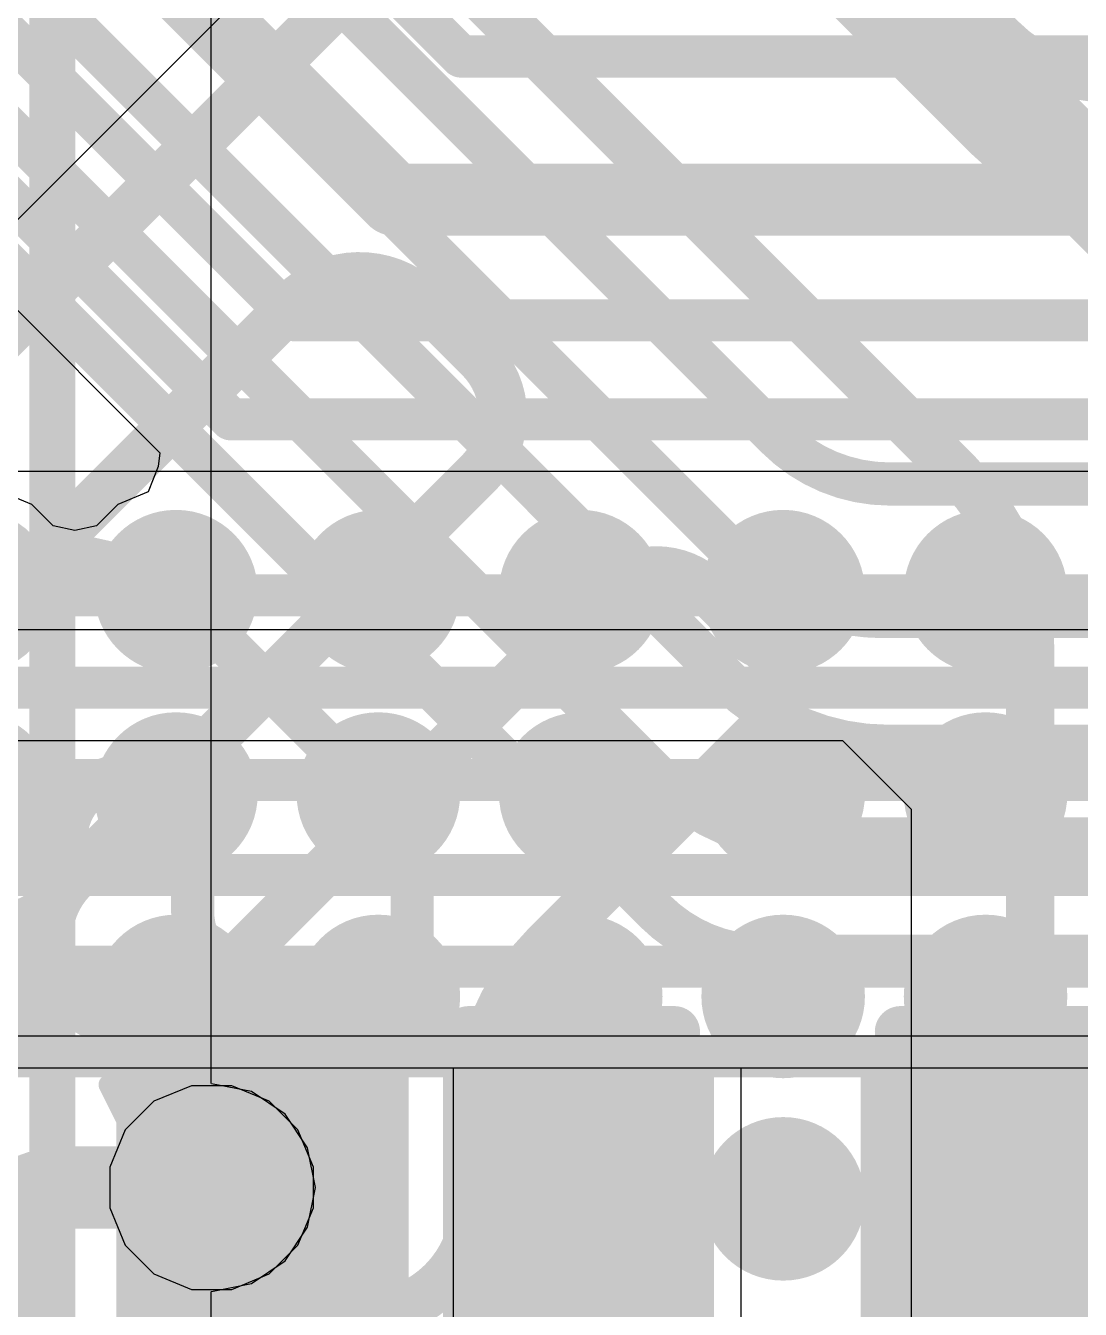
# Model space of a CAD drawing. Header units: inches. Extents: x -6 to 283, y -12 to 154.
# Drawn here: x 57.398 to 60.003, y -2.967 to 0.204 of the extents above; entities that cross this region are included whole.
import ezdxf

# ---------------------------------------------------------------- set-up
doc = ezdxf.new("R2010")
doc.units = ezdxf.units.IN
for name, color, linetype in [('Bottom Layer', 5, 'Continuous'), ('Bottom Paste', 16, 'Continuous'), ('Bottom Solder', 6, 'Continuous'), ('Drill Drawing', 1, 'Continuous'), ('GND-1', 16, 'Continuous'), ('GND-2', 90, 'Continuous'), ('GND-3', 216, 'Continuous'), ('GND-4', 54, 'Continuous'), ('PWR-1', 156, 'Continuous'), ('PWR-2', 130, 'Continuous'), ('Signal L1', 76, 'Continuous'), ('Signal L2', 6, 'Continuous'), ('Top Layer', 1, 'Continuous'), ('Top Overlay', 2, 'Continuous'), ('Top Paste', 8, 'Continuous'), ('Top Solder', 216, 'Continuous'), ('Via Holes', 16, 'Continuous')]:
    doc.layers.add(name, color=color, linetype=linetype)

# ---------------------------------------------------------------- blocks, each defined once
blk = doc.blocks.new('FBGA_153_11_5_13__B_56')
at = {"layer": 'Bottom Layer'}
h = blk.add_hatch(color=5, dxfattribs=at)
edge = h.paths.add_edge_path()
edge.add_arc((0.75000104, 3.25000112), 0.127, 0, 360)
h = blk.add_hatch(color=5, dxfattribs=at)
edge = h.paths.add_edge_path()
edge.add_arc((1.25000004, 3.25000112), 0.127, 0, 360)
h = blk.add_hatch(color=5, dxfattribs=at)
edge = h.paths.add_edge_path()
edge.add_arc((1.74999904, 3.25000112), 0.127, 0, 360)
h = blk.add_hatch(color=5, dxfattribs=at)
edge = h.paths.add_edge_path()
edge.add_arc((2.25000058, 3.25000112), 0.127, 0, 360)
h = blk.add_hatch(color=5, dxfattribs=at)
edge = h.paths.add_edge_path()
edge.add_arc((2.74999958, 3.25000112), 0.127, 0, 360)
h = blk.add_hatch(color=5, dxfattribs=at)
edge = h.paths.add_edge_path()
edge.add_arc((0.75000104, 2.74999958), 0.127, 0, 360)
h = blk.add_hatch(color=5, dxfattribs=at)
edge = h.paths.add_edge_path()
edge.add_arc((1.25000004, 2.74999958), 0.127, 0, 360)
h = blk.add_hatch(color=5, dxfattribs=at)
edge = h.paths.add_edge_path()
edge.add_arc((1.74999904, 2.74999958), 0.127, 0, 360)
h = blk.add_hatch(color=5, dxfattribs=at)
edge = h.paths.add_edge_path()
edge.add_arc((2.25000058, 2.74999958), 0.127, 0, 360)
h = blk.add_hatch(color=5, dxfattribs=at)
edge = h.paths.add_edge_path()
edge.add_arc((2.74999958, 2.74999958), 0.127, 0, 360)
h = blk.add_hatch(color=5, dxfattribs=at)
edge = h.paths.add_edge_path()
edge.add_arc((0.75000104, 2.25000058), 0.127, 0, 360)
h = blk.add_hatch(color=5, dxfattribs=at)
edge = h.paths.add_edge_path()
edge.add_arc((1.25000004, 2.25000058), 0.127, 0, 360)
h = blk.add_hatch(color=5, dxfattribs=at)
edge = h.paths.add_edge_path()
edge.add_arc((1.74999904, 2.25000058), 0.127, 0, 360)
h = blk.add_hatch(color=5, dxfattribs=at)
edge = h.paths.add_edge_path()
edge.add_arc((2.25000058, 2.25000058), 0.127, 0, 360)
h = blk.add_hatch(color=5, dxfattribs=at)
edge = h.paths.add_edge_path()
edge.add_arc((2.74999958, 2.25000058), 0.127, 0, 360)
h = blk.add_hatch(color=5, dxfattribs=at)
edge = h.paths.add_edge_path()
edge.add_arc((2.25000058, 1.74999904), 0.127, 0, 360)
h = blk.add_hatch(color=5, dxfattribs=at)
edge = h.paths.add_edge_path()
edge.add_arc((2.74999958, 1.74999904), 0.127, 0, 360)
at = {"layer": 'Bottom Paste'}
h = blk.add_hatch(color=16, dxfattribs=at)
edge = h.paths.add_edge_path()
edge.add_arc((0.75000104, 3.25000112), 0.127, 0, 360)
h = blk.add_hatch(color=16, dxfattribs=at)
edge = h.paths.add_edge_path()
edge.add_arc((1.25000004, 3.25000112), 0.127, 0, 360)
h = blk.add_hatch(color=16, dxfattribs=at)
edge = h.paths.add_edge_path()
edge.add_arc((1.74999904, 3.25000112), 0.127, 0, 360)
h = blk.add_hatch(color=16, dxfattribs=at)
edge = h.paths.add_edge_path()
edge.add_arc((2.25000058, 3.25000112), 0.127, 0, 360)
h = blk.add_hatch(color=16, dxfattribs=at)
edge = h.paths.add_edge_path()
edge.add_arc((2.74999958, 3.25000112), 0.127, 0, 360)
h = blk.add_hatch(color=16, dxfattribs=at)
edge = h.paths.add_edge_path()
edge.add_arc((0.75000104, 2.74999958), 0.127, 0, 360)
h = blk.add_hatch(color=16, dxfattribs=at)
edge = h.paths.add_edge_path()
edge.add_arc((1.25000004, 2.74999958), 0.127, 0, 360)
h = blk.add_hatch(color=16, dxfattribs=at)
edge = h.paths.add_edge_path()
edge.add_arc((1.74999904, 2.74999958), 0.127, 0, 360)
h = blk.add_hatch(color=16, dxfattribs=at)
edge = h.paths.add_edge_path()
edge.add_arc((2.25000058, 2.74999958), 0.127, 0, 360)
h = blk.add_hatch(color=16, dxfattribs=at)
edge = h.paths.add_edge_path()
edge.add_arc((2.74999958, 2.74999958), 0.127, 0, 360)
h = blk.add_hatch(color=16, dxfattribs=at)
edge = h.paths.add_edge_path()
edge.add_arc((0.75000104, 2.25000058), 0.127, 0, 360)
h = blk.add_hatch(color=16, dxfattribs=at)
edge = h.paths.add_edge_path()
edge.add_arc((1.25000004, 2.25000058), 0.127, 0, 360)
h = blk.add_hatch(color=16, dxfattribs=at)
edge = h.paths.add_edge_path()
edge.add_arc((1.74999904, 2.25000058), 0.127, 0, 360)
h = blk.add_hatch(color=16, dxfattribs=at)
edge = h.paths.add_edge_path()
edge.add_arc((2.25000058, 2.25000058), 0.127, 0, 360)
h = blk.add_hatch(color=16, dxfattribs=at)
edge = h.paths.add_edge_path()
edge.add_arc((2.74999958, 2.25000058), 0.127, 0, 360)
h = blk.add_hatch(color=16, dxfattribs=at)
edge = h.paths.add_edge_path()
edge.add_arc((2.25000058, 1.74999904), 0.127, 0, 360)
h = blk.add_hatch(color=16, dxfattribs=at)
edge = h.paths.add_edge_path()
edge.add_arc((2.74999958, 1.74999904), 0.127, 0, 360)
at = {"layer": 'Bottom Solder'}
h = blk.add_hatch(color=6, dxfattribs=at)
edge = h.paths.add_edge_path()
edge.add_arc((0.2499995, 3.25000112), 0.20200112, 0, 360)
h = blk.add_hatch(color=6, dxfattribs=at)
edge = h.paths.add_edge_path()
edge.add_arc((0.75000104, 3.25000112), 0.20200112, 0, 360)
h = blk.add_hatch(color=6, dxfattribs=at)
edge = h.paths.add_edge_path()
edge.add_arc((1.25000004, 3.25000112), 0.20200112, 0, 360)
h = blk.add_hatch(color=6, dxfattribs=at)
edge = h.paths.add_edge_path()
edge.add_arc((1.74999904, 3.25000112), 0.20200112, 0, 360)
h = blk.add_hatch(color=6, dxfattribs=at)
edge = h.paths.add_edge_path()
edge.add_arc((2.25000058, 3.25000112), 0.20200112, 0, 360)
h = blk.add_hatch(color=6, dxfattribs=at)
edge = h.paths.add_edge_path()
edge.add_arc((2.74999958, 3.25000112), 0.20200112, 0, 360)
h = blk.add_hatch(color=6, dxfattribs=at)
edge = h.paths.add_edge_path()
edge.add_arc((0.2499995, 2.74999958), 0.20200112, 0, 360)
h = blk.add_hatch(color=6, dxfattribs=at)
edge = h.paths.add_edge_path()
edge.add_arc((0.75000104, 2.74999958), 0.20200112, 0, 360)
h = blk.add_hatch(color=6, dxfattribs=at)
edge = h.paths.add_edge_path()
edge.add_arc((1.25000004, 2.74999958), 0.20200112, 0, 360)
h = blk.add_hatch(color=6, dxfattribs=at)
edge = h.paths.add_edge_path()
edge.add_arc((1.74999904, 2.74999958), 0.20200112, 0, 360)
h = blk.add_hatch(color=6, dxfattribs=at)
edge = h.paths.add_edge_path()
edge.add_arc((2.25000058, 2.74999958), 0.20200112, 0, 360)
h = blk.add_hatch(color=6, dxfattribs=at)
edge = h.paths.add_edge_path()
edge.add_arc((2.74999958, 2.74999958), 0.20200112, 0, 360)
h = blk.add_hatch(color=6, dxfattribs=at)
edge = h.paths.add_edge_path()
edge.add_arc((0.2499995, 2.25000058), 0.20200112, 0, 360)
h = blk.add_hatch(color=6, dxfattribs=at)
edge = h.paths.add_edge_path()
edge.add_arc((0.75000104, 2.25000058), 0.20200112, 0, 360)
h = blk.add_hatch(color=6, dxfattribs=at)
edge = h.paths.add_edge_path()
edge.add_arc((1.25000004, 2.25000058), 0.20200112, 0, 360)
h = blk.add_hatch(color=6, dxfattribs=at)
edge = h.paths.add_edge_path()
edge.add_arc((1.74999904, 2.25000058), 0.20200112, 0, 360)
h = blk.add_hatch(color=6, dxfattribs=at)
edge = h.paths.add_edge_path()
edge.add_arc((2.25000058, 2.25000058), 0.20200112, 0, 360)
h = blk.add_hatch(color=6, dxfattribs=at)
edge = h.paths.add_edge_path()
edge.add_arc((2.74999958, 2.25000058), 0.20200112, 0, 360)
h = blk.add_hatch(color=6, dxfattribs=at)
edge = h.paths.add_edge_path()
edge.add_arc((2.25000058, 1.74999904), 0.20200112, 0, 360)
h = blk.add_hatch(color=6, dxfattribs=at)
edge = h.paths.add_edge_path()
edge.add_arc((2.74999958, 1.74999904), 0.20200112, 0, 360)
blk = doc.blocks.new('C___0402_297')
at = {"layer": 'Top Layer'}
for points in [[(-0.6985, -0.3175), (-0.6985, 0.3175), (-0.2412999999999999, 0.3175), (-0.2413, -0.3175)], [(0.2412999999999999, -0.3175), (0.2413, 0.3175), (0.6985, 0.3175), (0.6985, -0.3175)]]:
    blk.add_hatch(color=1, dxfattribs=at).paths.add_polyline_path(points)
at = {"layer": 'Top Paste'}
for points in [[(-0.6985, -0.3175), (-0.6985, 0.3175), (-0.2412999999999999, 0.3175), (-0.2413, -0.3175)], [(0.2412999999999999, -0.3175), (0.2413, 0.3175), (0.6985, 0.3175), (0.6985, -0.3175)]]:
    blk.add_hatch(color=8, dxfattribs=at).paths.add_polyline_path(points)
at = {"layer": 'Top Solder'}
for points in [[(-0.7584998799999999, -0.37749988), (-0.7584998799999999, 0.37749988), (-0.18130012, 0.37749988), (-0.18130012, -0.37749988)], [(0.18130012, -0.37749988), (0.18130012, 0.37749988), (0.7584998799999999, 0.37749988), (0.7584998799999999, -0.37749988)]]:
    blk.add_hatch(color=216, dxfattribs=at).paths.add_polyline_path(points)
at = {"layer": 'Top Overlay'}
for points in [[(-0.2794, 0.40640254, 0.127, 0.127, 0), (-0.7874, 0.4064, 0.127, 0.127, 0)], [(-0.7874, 0.4064, 0.127, 0.127, 0), (-0.7874, -0.4064, 0.127, 0.127, 0)], [(0.7874, 0.4064, 0.127, 0.127, 0), (0.2794, 0.4064, 0.127, 0.127, 0)], [(0.7874, 0.4064, 0.127, 0.127, 0), (0.7874, -0.4064, 0.127, 0.127, 0)], [(-0.2794, -0.4064, 0.127, 0.127, 0), (-0.7874, -0.4064, 0.127, 0.127, 0)], [(0.7874, -0.4064, 0.127, 0.127, 0), (0.2794, -0.4064, 0.127, 0.127, 0)]]:
    blk.add_lwpolyline(points, format="xyseb", dxfattribs=at)
for points in [[(-0.8191499999999999, 0.4064, 0.0635, 0.0635, 1), (-0.7556499999999999, 0.4064, 0.0635, 0.0635, 1)], [(-0.8191499999999999, 0.4064, 0.0635, 0.0635, 1), (-0.7556499999999999, 0.4064, 0.0635, 0.0635, 1)], [(-0.31115, 0.40640254, 0.0635, 0.0635, 1), (-0.24765, 0.40640254, 0.0635, 0.0635, 1)], [(0.24765, 0.4064, 0.0635, 0.0635, 1), (0.31115, 0.4064, 0.0635, 0.0635, 1)], [(0.7556499999999999, 0.4064, 0.0635, 0.0635, 1), (0.8191499999999999, 0.4064, 0.0635, 0.0635, 1)], [(0.7556499999999999, 0.4064, 0.0635, 0.0635, 1), (0.8191499999999999, 0.4064, 0.0635, 0.0635, 1)], [(-0.8191499999999999, -0.4064, 0.0635, 0.0635, 1), (-0.7556499999999999, -0.4064, 0.0635, 0.0635, 1)], [(-0.8191499999999999, -0.4064, 0.0635, 0.0635, 1), (-0.7556499999999999, -0.4064, 0.0635, 0.0635, 1)], [(-0.31115, -0.4064, 0.0635, 0.0635, 1), (-0.24765, -0.4064, 0.0635, 0.0635, 1)], [(0.24765, -0.4064, 0.0635, 0.0635, 1), (0.31115, -0.4064, 0.0635, 0.0635, 1)], [(0.7556499999999999, -0.4064, 0.0635, 0.0635, 1), (0.8191499999999999, -0.4064, 0.0635, 0.0635, 1)], [(0.7556499999999999, -0.4064, 0.0635, 0.0635, 1), (0.8191499999999999, -0.4064, 0.0635, 0.0635, 1)]]:
    blk.add_lwpolyline(points, format="xyseb", close=True, dxfattribs=at)
blk = doc.blocks.new('C___0402_300')
at = {"layer": 'Top Layer'}
for points in [[(-0.6985, -0.3175), (-0.6985, 0.3175), (-0.2412999999999999, 0.3175), (-0.2413, -0.3175)], [(0.2412999999999999, -0.3175), (0.2413, 0.3175), (0.6985, 0.3175), (0.6985, -0.3175)]]:
    blk.add_hatch(color=1, dxfattribs=at).paths.add_polyline_path(points)
at = {"layer": 'Top Paste'}
for points in [[(-0.6985, -0.3175), (-0.6985, 0.3175), (-0.2412999999999999, 0.3175), (-0.2413, -0.3175)], [(0.2412999999999999, -0.3175), (0.2413, 0.3175), (0.6985, 0.3175), (0.6985, -0.3175)]]:
    blk.add_hatch(color=8, dxfattribs=at).paths.add_polyline_path(points)
at = {"layer": 'Top Solder'}
for points in [[(-0.7584998799999999, -0.37749988), (-0.7584998799999999, 0.37749988), (-0.18130012, 0.37749988), (-0.18130012, -0.37749988)], [(0.18130012, -0.37749988), (0.18130012, 0.37749988), (0.7584998799999999, 0.37749988), (0.7584998799999999, -0.37749988)]]:
    blk.add_hatch(color=216, dxfattribs=at).paths.add_polyline_path(points)
at = {"layer": 'Top Overlay'}
for points in [[(-0.7874, 0.4064, 0.127, 0.127, 0), (-0.7874, -0.4064, 0.127, 0.127, 0)], [(-0.2794, 0.4064, 0.127, 0.127, 0), (-0.7874, 0.4064, 0.127, 0.127, 0)], [(0.7874, 0.4064, 0.127, 0.127, 0), (0.2794, 0.4064, 0.127, 0.127, 0)], [(0.7874, 0.4064, 0.127, 0.127, 0), (0.7874, -0.4064, 0.127, 0.127, 0)], [(-0.2794, -0.4064, 0.127, 0.127, 0), (-0.7874, -0.4064, 0.127, 0.127, 0)], [(0.7874, -0.4064, 0.127, 0.127, 0), (0.2794, -0.4064, 0.127, 0.127, 0)]]:
    blk.add_lwpolyline(points, format="xyseb", dxfattribs=at)
for points in [[(-0.8191499999999999, 0.4064, 0.0635, 0.0635, 1), (-0.7556499999999999, 0.4064, 0.0635, 0.0635, 1)], [(-0.8191499999999999, 0.4064, 0.0635, 0.0635, 1), (-0.7556499999999999, 0.4064, 0.0635, 0.0635, 1)], [(-0.31115, 0.4064, 0.0635, 0.0635, 1), (-0.24765, 0.4064, 0.0635, 0.0635, 1)], [(0.24765, 0.4064, 0.0635, 0.0635, 1), (0.31115, 0.4064, 0.0635, 0.0635, 1)], [(0.7556499999999999, 0.4064, 0.0635, 0.0635, 1), (0.8191499999999999, 0.4064, 0.0635, 0.0635, 1)], [(0.7556499999999999, 0.4064, 0.0635, 0.0635, 1), (0.8191499999999999, 0.4064, 0.0635, 0.0635, 1)], [(-0.8191499999999999, -0.4064, 0.0635, 0.0635, 1), (-0.7556499999999999, -0.4064, 0.0635, 0.0635, 1)], [(-0.8191499999999999, -0.4064, 0.0635, 0.0635, 1), (-0.7556499999999999, -0.4064, 0.0635, 0.0635, 1)], [(-0.31115, -0.4064, 0.0635, 0.0635, 1), (-0.24765, -0.4064, 0.0635, 0.0635, 1)], [(0.24765, -0.4064, 0.0635, 0.0635, 1), (0.31115, -0.4064, 0.0635, 0.0635, 1)], [(0.7556499999999999, -0.4064, 0.0635, 0.0635, 1), (0.8191499999999999, -0.4064, 0.0635, 0.0635, 1)], [(0.7556499999999999, -0.4064, 0.0635, 0.0635, 1), (0.8191499999999999, -0.4064, 0.0635, 0.0635, 1)]]:
    blk.add_lwpolyline(points, format="xyseb", close=True, dxfattribs=at)

msp = doc.modelspace()

# ---------------------------------------------------------------- hatches: boundary and pattern name
at = {"layer": 'Bottom Layer'}
h = msp.add_hatch(color=5, dxfattribs=at)
edge = h.paths.add_edge_path()
edge.add_arc((57.85742048, -2.66642342), 0.1499997, 0, 360)
at = {"layer": 'GND-1'}
h = msp.add_hatch(color=16, dxfattribs=at)
edge = h.paths.add_edge_path()
edge.add_arc((57.85742048, -2.66642342), 0.1499997, 0, 360)
at = {"layer": 'GND-2'}
h = msp.add_hatch(color=90, dxfattribs=at)
edge = h.paths.add_edge_path()
edge.add_arc((57.85742048, -2.66642342), 0.1499997, 0, 360)
at = {"layer": 'GND-3'}
h = msp.add_hatch(color=216, dxfattribs=at)
edge = h.paths.add_edge_path()
edge.add_arc((57.85742048, -2.66642342), 0.1499997, 0, 360)
at = {"layer": 'GND-4'}
h = msp.add_hatch(color=54, dxfattribs=at)
edge = h.paths.add_edge_path()
edge.add_arc((57.85742048, -2.66642342), 0.1499997, 0, 360)
at = {"layer": 'PWR-1'}
h = msp.add_hatch(color=156, dxfattribs=at)
edge = h.paths.add_edge_path()
edge.add_arc((57.85742048, -2.66642342), 0.1499997, 0, 360)
at = {"layer": 'PWR-2'}
h = msp.add_hatch(color=130, dxfattribs=at)
edge = h.paths.add_edge_path()
edge.add_arc((57.85742048, -2.66642342), 0.1499997, 0, 360)
at = {"layer": 'Signal L1'}
h = msp.add_hatch(color=76, dxfattribs=at)
edge = h.paths.add_edge_path()
edge.add_arc((57.85742048, -2.66642342), 0.1499997, 0, 360)
at = {"layer": 'Signal L2'}
h = msp.add_hatch(color=6, dxfattribs=at)
edge = h.paths.add_edge_path()
edge.add_arc((57.85742048, -2.66642342), 0.1499997, 0, 360)
at = {"layer": 'Top Layer'}
msp.add_hatch(color=1, dxfattribs=at).paths.add_polyline_path([(57.62198534, -5.04895358), (58.19147366, -5.04895358), (58.19147366, -2.37058962), (57.62198534, -2.37058962)])
h = msp.add_hatch(color=1, dxfattribs=at)
edge = h.paths.add_edge_path()
edge.add_arc((57.85742048, -2.66642342), 0.1499997, 0, 360)
at = {"layer": 'Via Holes'}
h = msp.add_hatch(color=7, dxfattribs=at)
edge = h.paths.add_edge_path()
edge.add_arc((57.85742048, -2.66642342), 0.07499858, 0, 360)

# ---------------------------------------------------------------- linework, layer by layer
at = {"layer": 'Bottom Layer'}
for p, q in [((57.10919235999999, -0.23114), (57.72951624, -0.85146134)), ((57.72951624, -0.85146134), (57.7254116, -0.88536526)), ((57.7254116, -0.88536526), (57.70032655999999, -0.94799658)), ((57.41315923999999, -0.9790303), (57.31980408, -0.94036134)), ((57.70032655999999, -0.94799658), (57.62540418, -0.9790303)), ((57.46560007999999, -1.03147114), (57.41315923999999, -0.9790303)), ((57.62540418, -0.9790303), (57.57296333999999, -1.03147114)), ((57.51928044, -1.04302052), (57.46560007999999, -1.03147114)), ((57.57296333999999, -1.03147114), (57.51928044, -1.04302052)), ((61.51682896, -1.28851914), (54.93972756, -1.28851914))]:
    msp.add_line(p, q, dxfattribs=at)
for points in [[(57.67907183999999, 0.9220555599999999, 0.10414, 0.10414, 0), (58.47354573999999, 0.12758166, 0.10414, 0.10414, 0)], [(57.53336727999999, 0.54852062, 0.1778, 0.1778, 0), (58.30815109999999, -0.2262632, 0.1778, 0.1778, 0)], [(57.32324324, 0.21502624, 0.10414, 0.10414, 0), (58.06217749999999, -0.52390802, 0.10414, 0.10414, 0)], [(58.47354573999999, 0.12758166, 0.10414, 0.10414, 0), (63.08886797999999, 0.12758166, 0.10414, 0.10414, 0)], [(57.18482085999999, -0.04856226, 0.10414, 0.10414, 0), (57.90492102, -0.76866242, 0.10414, 0.10414, 0)], [(58.30815109999999, -0.2262632, 0.1778, 0.1778, 0), (61.19020527999999, -0.2262632, 0.1778, 0.1778, 0)], [(58.06217749999999, -0.52390802, 0.10414, 0.10414, 0), (61.0145719, -0.52390802, 0.10414, 0.10414, 0)], [(57.90492102, -0.76866242, 0.10414, 0.10414, 0), (60.87461027999999, -0.76866242, 0.10414, 0.10414, 0)], [(57.26928093999999, -2.89684714, 0.2032, 0.2032, -0.4142135623730951), (57.49970465999999, -2.66642342, 0.2032, 0.2032, 0)], [(57.49970465999999, -2.66642342, 0.2032, 0.2032, 0), (57.85742048, -2.66642342, 0.2032, 0.2032, 0)]]:
    msp.add_lwpolyline(points, format="xyseb", dxfattribs=at)
for points in [[(58.44751074, 0.12758166, 0.05207, 0.05207, 1), (58.49958074, 0.12758166, 0.05207, 0.05207, 1)], [(58.44751074, 0.12758166, 0.05207, 0.05207, 1), (58.49958074, 0.12758166, 0.05207, 0.05207, 1)], [(58.26370109999999, -0.2262632, 0.08889999999999999, 0.08889999999999999, 1), (58.3526011, -0.2262632, 0.08889999999999999, 0.08889999999999999, 1)], [(58.26370109999999, -0.2262632, 0.08889999999999999, 0.08889999999999999, 1), (58.3526011, -0.2262632, 0.08889999999999999, 0.08889999999999999, 1)], [(58.0361425, -0.52390802, 0.05207, 0.05207, 1), (58.0882125, -0.52390802, 0.05207, 0.05207, 1)], [(58.0361425, -0.52390802, 0.05207, 0.05207, 1), (58.0882125, -0.52390802, 0.05207, 0.05207, 1)], [(57.87888602, -0.76866242, 0.05207, 0.05207, 1), (57.93095602, -0.76866242, 0.05207, 0.05207, 1)], [(57.87888602, -0.76866242, 0.05207, 0.05207, 1), (57.93095602, -0.76866242, 0.05207, 0.05207, 1)], [(57.44890466, -2.66642342, 0.1016, 0.1016, 1), (57.55050466, -2.66642342, 0.1016, 0.1016, 1)], [(57.44890466, -2.66642342, 0.1016, 0.1016, 1), (57.55050466, -2.66642342, 0.1016, 0.1016, 1)], [(57.80662047999999, -2.66642342, 0.1016, 0.1016, 1), (57.90822048, -2.66642342, 0.1016, 0.1016, 1)]]:
    msp.add_lwpolyline(points, format="xyseb", close=True, dxfattribs=at)
at = {"layer": 'Drill Drawing'}
for points in [[(56.89233732, -0.50741834, 0.0508, 0.0508, 0), (57.40033732, -0.50741834, 0.0508, 0.0508, 0)], [(57.14633732, -1.01541834, 0.0508, 0.0508, 0), (57.40033732, -0.50741834, 0.0508, 0.0508, 0)], [(57.60342048, -2.41242342, 0.0508, 0.0508, 0), (58.11142048, -2.41242342, 0.0508, 0.0508, 0)], [(57.60342048, -2.41242342, 0.0508, 0.0508, 0), (57.85742048, -2.92042342, 0.0508, 0.0508, 0)], [(57.85742048, -2.92042342, 0.0508, 0.0508, 0), (58.11142048, -2.41242342, 0.0508, 0.0508, 0)]]:
    msp.add_lwpolyline(points, format="xyseb", dxfattribs=at)
for points in [[(57.38763731999999, -0.50741834, 0.0254, 0.0254, 1), (57.41303732, -0.50741834, 0.0254, 0.0254, 1)], [(57.38763731999999, -0.50741834, 0.0254, 0.0254, 1), (57.41303732, -0.50741834, 0.0254, 0.0254, 1)], [(57.59072047999999, -2.41242342, 0.0254, 0.0254, 1), (57.61612048, -2.41242342, 0.0254, 0.0254, 1)], [(57.59072047999999, -2.41242342, 0.0254, 0.0254, 1), (57.61612048, -2.41242342, 0.0254, 0.0254, 1)], [(58.09872047999999, -2.41242342, 0.0254, 0.0254, 1), (58.12412048, -2.41242342, 0.0254, 0.0254, 1)], [(58.09872047999999, -2.41242342, 0.0254, 0.0254, 1), (58.12412048, -2.41242342, 0.0254, 0.0254, 1)], [(57.84472048, -2.92042342, 0.0254, 0.0254, 1), (57.87012048, -2.92042342, 0.0254, 0.0254, 1)], [(57.84472048, -2.92042342, 0.0254, 0.0254, 1), (57.87012048, -2.92042342, 0.0254, 0.0254, 1)]]:
    msp.add_lwpolyline(points, format="xyseb", close=True, dxfattribs=at)
at = {"layer": 'PWR-1'}
for p, q in [((57.85623429999999, -2.40891822), (57.85623429999999, 3.37778344)), ((57.85742302, -2.40989358), (57.85623429999999, -2.40891822)), ((57.95558894, -2.4294211), (57.85742302, -2.40989358)), ((58.03881458, -2.48502932), (57.95558894, -2.4294211)), ((58.0944228, -2.56825496), (58.03881458, -2.48502932)), ((58.11395031999999, -2.66642342), (58.0944228, -2.56825496)), ((58.0944228, -2.76459188), (58.11395031999999, -2.66642342)), ((58.03881458, -2.84781752), (58.0944228, -2.76459188)), ((57.95558894, -2.90342574), (58.03881458, -2.84781752)), ((57.85742302, -2.92295326), (57.95558894, -2.90342574)), ((57.85623429999999, -2.92392862), (57.85742302, -2.92295326)), ((57.85623429999999, -3.93279376), (57.85623429999999, -2.92392862))]:
    msp.add_line(p, q, dxfattribs=at)
msp.add_lwpolyline([(57.46383732, -6.173028039999999, 0.1143, 0.1143, 0), (57.46383732, 3.8854507, 0.1143, 0.1143, 0)], format="xyseb", dxfattribs=at)
at = {"layer": 'PWR-2'}
msp.add_line((61.4964099, -0.8975039199999999), (56.28762682, -0.8975039199999999), dxfattribs=at)
for points in [[(54.4968303, -1.20357138, 0.10414, 0.10414, 0), (61.3548303, -1.20357138, 0.10414, 0.10414, 0)], [(54.61225044, -1.43150082, 0.10414, 0.10414, 0), (61.20115268, -1.43150082, 0.10414, 0.10414, 0)], [(54.67485382, -1.65985698, 0.10414, 0.10414, 0), (61.05549384, -1.65985698, 0.10414, 0.10414, 0)], [(54.78376648, -1.89435232, 0.10414, 0.10414, 0), (60.86930422, -1.89435232, 0.10414, 0.10414, 0)], [(54.89623768, -2.12081872, 0.10414, 0.10414, 0), (60.62025976, -2.12081872, 0.10414, 0.10414, 0)], [(55.00387272, -2.3420832, 0.10414, 0.10414, 0), (60.41956674, -2.3420832, 0.10414, 0.10414, 0)]]:
    msp.add_lwpolyline(points, format="xyseb", dxfattribs=at)
at = {"layer": 'Signal L1'}
for points in [[(57.79592453999999, 2.04528928, 0.254, 0.254, 0), (60.5618296, -0.7206157799999999, 0.254, 0.254, 0)], [(57.14633732, -0.76141834, 0.11938, 0.11938, 0), (58.18043228, 0.27267662, 0.11938, 0.11938, 0)], [(58.52769345999999, 0.27021536, 0.11938, 0.11938, 0), (59.70177543999999, -0.9038640799999998, 0.11938, 0.11938, 0)], [(58.060717, -0.48203866, 0.11938, 0.11938, -0.4021648828538509), (58.37788425999999, -0.47596044, 0.11938, 0.11938, 0)], [(57.22744459999999, -1.31531106, 0.11938, 0.11938, 0), (58.060717, -0.48203866, 0.11938, 0.11938, 0)], [(58.37788172, -0.47596298, 0.11938, 0.11938, 0), (58.5186663, -0.61704474, 0.11938, 0.11938, 0)], [(58.51866884, -0.6170422, 0.11938, 0.11938, -0.407042279790717), (58.52208259999999, -0.8958529199999998, 0.11938, 0.11938, 0)], [(57.51560759999999, -1.90233046, 0.11938, 0.11938, 0), (58.52082276, -0.89711276, 0.11938, 0.11938, 0)], [(58.52082276, -0.89711276, 0.11938, 0.11938, 0), (58.52208259999999, -0.8958529199999998, 0.11938, 0.11938, 0)], [(59.70177543999999, -0.9038640799999998, 0.11938, 0.11938, 0), (59.70263396, -0.9047251399999999, 0.11938, 0.11938, 0)], [(59.7026365, -0.9047225999999999, 0.11938, 0.11938, -0.1987068407143026), (59.87937732, -1.33092698, 0.11938, 0.11938, 0)], [(58.82565323999999, -1.1957558, 0.11938, 0.11938, -0.413538721231636), (59.08546476, -1.19529352, 0.11938, 0.11938, 0)], [(57.81792601999999, -2.20348302, 0.11938, 0.11938, 0), (58.82565323999999, -1.1957558, 0.11938, 0.11938, 0)], [(59.08546222, -1.19529606, 0.11938, 0.11938, 0), (59.2190332, -1.32887212, 0.11938, 0.11938, 0)], [(59.21903574, -1.32887212, 0.11938, 0.11938, -0.4124328364436279), (59.21788004, -1.53366724, 0.11938, 0.11938, 0)], [(59.87937478, -1.33092698, 0.11938, 0.11938, 0), (59.87937732, -1.33218682, 0.11938, 0.11938, 0)], [(59.87937732, -2.8270962, 0.11938, 0.11938, 0), (59.87937732, -1.33218682, 0.11938, 0.11938, 0)], [(58.68154379999999, -2.07000348, 0.11938, 0.11938, 0), (59.21788004, -1.53366724, 0.11938, 0.11938, 0)], [(57.81792601999999, -2.20348302, 0.11938, 0.11938, -0.9974148262857986), (57.51560759999999, -1.90233046, 0.11938, 0.11938, 0)], [(58.50796019999999, -2.4893778, 0.11938, 0.11938, -0.1987786437158364), (58.68154379999999, -2.07000348, 0.11938, 0.11938, 0)], [(58.50796019999999, -2.70318484, 0.11938, 0.11938, 0), (58.50796019999999, -2.4893778, 0.11938, 0.11938, 0)], [(57.20776468, -2.52096524, 0.11938, 0.11938, -0.198509893937276), (57.43889198, -3.07778404, 0.11938, 0.11938, 0)], [(58.50796019999999, -2.70318484, 0.11938, 0.11938, -0.4142135623730951), (58.23036614, -2.9807789, 0.11938, 0.11938, 0)], [(59.87937732, -2.8270962, 0.11938, 0.11938, -0.4142135623730951), (59.66601731999999, -3.0404562, 0.11938, 0.11938, 0)], [(58.05513408, -3.33467202, 0.11938, 0.11938, -0.9999999999999999), (58.05513408, -2.9807789, 0.11938, 0.11938, 0)], [(58.05513408, -2.9807789, 0.11938, 0.11938, 0), (58.23036614, -2.9807789, 0.11938, 0.11938, 0)]]:
    msp.add_lwpolyline(points, format="xyseb", dxfattribs=at)
for points in [[(58.030872, -0.48203866, 0.05969, 0.05969, 1), (58.090562, -0.48203866, 0.05969, 0.05969, 1)], [(58.030872, -0.48203866, 0.05969, 0.05969, 1), (58.090562, -0.48203866, 0.05969, 0.05969, 1)], [(58.34803672, -0.47596298, 0.05969, 0.05969, 1), (58.40772672, -0.47596298, 0.05969, 0.05969, 1)], [(58.34803926, -0.47596044, 0.05969, 0.05969, 1), (58.40772926, -0.47596044, 0.05969, 0.05969, 1)], [(58.48882130000001, -0.61704474, 0.05969, 0.05969, 1), (58.5485113, -0.61704474, 0.05969, 0.05969, 1)], [(58.48882383999999, -0.6170422, 0.05969, 0.05969, 1), (58.54851383999999, -0.6170422, 0.05969, 0.05969, 1)], [(58.49097775999999, -0.89711276, 0.05969, 0.05969, 1), (58.55066776, -0.89711276, 0.05969, 0.05969, 1)], [(58.49097775999999, -0.89711276, 0.05969, 0.05969, 1), (58.55066776, -0.89711276, 0.05969, 0.05969, 1)], [(58.4922376, -0.8958529199999998, 0.05969, 0.05969, 1), (58.5519276, -0.8958529199999998, 0.05969, 0.05969, 1)], [(58.4922376, -0.8958529199999998, 0.05969, 0.05969, 1), (58.5519276, -0.8958529199999998, 0.05969, 0.05969, 1)], [(59.67193044, -0.9038640799999998, 0.05969, 0.05969, 1), (59.73162043999999, -0.9038640799999998, 0.05969, 0.05969, 1)], [(59.67193044, -0.9038640799999998, 0.05969, 0.05969, 1), (59.73162043999999, -0.9038640799999998, 0.05969, 0.05969, 1)], [(59.67278896, -0.9047251399999999, 0.05969, 0.05969, 1), (59.73247895999999, -0.9047251399999999, 0.05969, 0.05969, 1)], [(59.6727915, -0.9047225999999999, 0.05969, 0.05969, 1), (59.73248149999999, -0.9047225999999999, 0.05969, 0.05969, 1)], [(58.79580824, -1.1957558, 0.05969, 0.05969, 1), (58.85549824, -1.1957558, 0.05969, 0.05969, 1)], [(58.79580824, -1.1957558, 0.05969, 0.05969, 1), (58.85549824, -1.1957558, 0.05969, 0.05969, 1)], [(59.05561721999999, -1.19529606, 0.05969, 0.05969, 1), (59.11530721999999, -1.19529606, 0.05969, 0.05969, 1)], [(59.05561976, -1.19529352, 0.05969, 0.05969, 1), (59.11530976, -1.19529352, 0.05969, 0.05969, 1)], [(59.1891882, -1.32887212, 0.05969, 0.05969, 1), (59.24887819999999, -1.32887212, 0.05969, 0.05969, 1)], [(59.18919073999999, -1.32887212, 0.05969, 0.05969, 1), (59.24888073999999, -1.32887212, 0.05969, 0.05969, 1)], [(59.84952978, -1.33092698, 0.05969, 0.05969, 1), (59.90921977999999, -1.33092698, 0.05969, 0.05969, 1)], [(59.84953231999999, -1.33092698, 0.05969, 0.05969, 1), (59.90922231999999, -1.33092698, 0.05969, 0.05969, 1)], [(59.84953231999999, -1.33218682, 0.05969, 0.05969, 1), (59.90922231999999, -1.33218682, 0.05969, 0.05969, 1)], [(59.84953231999999, -1.33218682, 0.05969, 0.05969, 1), (59.90922231999999, -1.33218682, 0.05969, 0.05969, 1)], [(59.18803503999999, -1.53366724, 0.05969, 0.05969, 1), (59.24772504, -1.53366724, 0.05969, 0.05969, 1)], [(59.18803503999999, -1.53366724, 0.05969, 0.05969, 1), (59.24772504, -1.53366724, 0.05969, 0.05969, 1)], [(57.48576259999999, -1.90233046, 0.05969, 0.05969, 1), (57.5454526, -1.90233046, 0.05969, 0.05969, 1)], [(57.48576259999999, -1.90233046, 0.05969, 0.05969, 1), (57.5454526, -1.90233046, 0.05969, 0.05969, 1)], [(58.65169879999999, -2.07000348, 0.05969, 0.05969, 1), (58.7113888, -2.07000348, 0.05969, 0.05969, 1)], [(58.65169879999999, -2.07000348, 0.05969, 0.05969, 1), (58.7113888, -2.07000348, 0.05969, 0.05969, 1)], [(57.78808101999999, -2.20348302, 0.05969, 0.05969, 1), (57.84777102, -2.20348302, 0.05969, 0.05969, 1)], [(57.78808101999999, -2.20348302, 0.05969, 0.05969, 1), (57.84777102, -2.20348302, 0.05969, 0.05969, 1)], [(58.47811519999999, -2.4893778, 0.05969, 0.05969, 1), (58.5378052, -2.4893778, 0.05969, 0.05969, 1)], [(58.47811519999999, -2.4893778, 0.05969, 0.05969, 1), (58.5378052, -2.4893778, 0.05969, 0.05969, 1)], [(58.47811519999999, -2.70318484, 0.05969, 0.05969, 1), (58.5378052, -2.70318484, 0.05969, 0.05969, 1)], [(58.47811519999999, -2.70318484, 0.05969, 0.05969, 1), (58.5378052, -2.70318484, 0.05969, 0.05969, 1)], [(59.84953231999999, -2.8270962, 0.05969, 0.05969, 1), (59.90922231999999, -2.8270962, 0.05969, 0.05969, 1)], [(59.84953231999999, -2.8270962, 0.05969, 0.05969, 1), (59.90922231999999, -2.8270962, 0.05969, 0.05969, 1)], [(58.02528907999999, -2.9807789, 0.05969, 0.05969, 1), (58.08497908, -2.9807789, 0.05969, 0.05969, 1)], [(58.02528907999999, -2.9807789, 0.05969, 0.05969, 1), (58.08497908, -2.9807789, 0.05969, 0.05969, 1)], [(58.20052114, -2.9807789, 0.05969, 0.05969, 1), (58.26021114, -2.9807789, 0.05969, 0.05969, 1)], [(58.20052114, -2.9807789, 0.05969, 0.05969, 1), (58.26021114, -2.9807789, 0.05969, 0.05969, 1)]]:
    msp.add_lwpolyline(points, format="xyseb", close=True, dxfattribs=at)
at = {"layer": 'Signal L2'}
for p, q in [((54.99881304, -1.56205936), (59.41614228, -1.56205936)), ((59.41614228, -1.56205936), (59.58568474, -1.73160182)), ((59.58568474, -1.73160182), (59.58568474, -4.946073419999999)), ((57.80737486, -2.41482372), (57.71490108, -2.45312692)), ((57.9074661, -2.41482372), (57.80737486, -2.41482372)), ((57.99993988, -2.45312692), (57.9074661, -2.41482372)), ((57.71490108, -2.45312692), (57.64412398, -2.52390402)), ((58.07071697999999, -2.52390402), (57.99993988, -2.45312692)), ((57.64412398, -2.52390402), (57.60582077999999, -2.6163778)), ((58.10902018, -2.6163778), (58.07071697999999, -2.52390402)), ((57.60582077999999, -2.6163778), (57.60582077999999, -2.71646904)), ((58.10902018, -2.71646904), (58.10902018, -2.6163778)), ((57.60582077999999, -2.71646904), (57.64412398, -2.80894282)), ((58.07071697999999, -2.80894282), (58.10902018, -2.71646904)), ((57.64412398, -2.80894282), (57.71490108, -2.87971992)), ((57.99993988, -2.87971992), (58.07071697999999, -2.80894282)), ((57.71490108, -2.87971992), (57.80737486, -2.91802312)), ((57.9074661, -2.91802312), (57.99993988, -2.87971992)), ((57.80737486, -2.91802312), (57.9074661, -2.91802312))]:
    msp.add_line(p, q, dxfattribs=at)
at = {"layer": 'Top Layer'}
for p, q in [((66.39227006, 8.7386287), (54.18816949999999, -3.46547186)), ((60.84192556, -2.29258622), (56.81874843999999, -2.29258622)), ((56.81874843999999, -2.37058708), (60.84192556, -2.37058708)), ((57.37867366, -2.37058708), (58.45432556, -2.37058708)), ((58.45432556, -2.37058708), (58.45432556, -3.13258708)), ((59.16552556, -3.13258708), (59.16552556, -2.37058708)), ((59.16552556, -2.37058708), (60.84192556, -2.37058708))]:
    msp.add_line(p, q, dxfattribs=at)
for points in [[(57.66062635999999, 2.33038904, 0.10414, 0.10414, 0), (59.81538201999999, 0.17563338, 0.10414, 0.10414, 0)], [(57.50046666, 2.19482416, 0.10414, 0.10414, 0), (59.77365744, -0.07836662, 0.10414, 0.10414, 0)], [(57.09492518, 1.34617206, 0.10668, 0.10668, 0), (59.25366102, -0.81256632, 0.10668, 0.10668, 0)], [(56.89739446, 1.14971068, 0.10668, 0.10668, 0), (59.15485756, -1.10775242, 0.10668, 0.10668, 0)], [(56.73978492000001, 0.9786340599999999, 0.10668, 0.10668, 0), (59.13039736, -1.41197838, 0.10668, 0.10668, 0)], [(56.52923924, 0.78059788, 0.10414, 0.10414, 0), (58.97555388, -1.66571676, 0.10414, 0.10414, 0)], [(56.47159648, 0.4976342599999999, 0.10668, 0.10668, 0), (58.95255672, -1.98332598, 0.10668, 0.10668, 0)], [(60.08463725999999, 0.06419342, 0.10414, 0.10414, -0.1987644589967543), (59.81538201999999, 0.17563338, 0.10414, 0.10414, 0)], [(60.04291267999999, -0.18980658, 0.10414, 0.10414, -0.1987644589971193), (59.77365744, -0.07836662, 0.10414, 0.10414, 0)], [(60.04291267999999, -0.18980658, 0.10414, 0.10414, 0), (64.15996058, -0.18980658, 0.10414, 0.10414, 0)], [(59.53207803999999, -0.9284614399999999, 0.10668, 0.10668, -0.1988654225686383), (59.25365848, -0.8125688600000001, 0.10668, 0.10668, 0)], [(59.53208058, -0.9284589, 0.10668, 0.10668, 0), (62.59514023999999, -0.9284589, 0.10668, 0.10668, 0)], [(56.94919268, -1.10231682, 0.10668, 0.10668, 0), (57.45383988, -1.10231682, 0.10668, 0.10668, 0)], [(57.45384241999999, -1.10231682, 0.10668, 0.10668, -0.199249495596992), (57.82823587999999, -1.258062, 0.10668, 0.10668, 0)], [(59.47349293999999, -1.2539218, 0.10668, 0.10668, -0.1795461768285251), (59.15485756, -1.10775242, 0.10668, 0.10668, 0)], [(57.82823587999999, -1.258062, 0.10668, 0.10668, 0), (57.82824349999999, -1.258062, 0.10668, 0.10668, 0)], [(57.82824349999999, -1.258062, 0.10668, 0.10668, 0), (58.27844326, -1.70826176, 0.10668, 0.10668, 0)], [(59.51096302, -1.25532896, 0.10668, 0.10668, -0.01861173108797757), (59.47349293999999, -1.2539218, 0.10668, 0.10668, 0)], [(59.51113828, -1.25532896, 0.10668, 0.10668, -8.663560798298225e-05), (59.51096302, -1.25532896, 0.10668, 0.10668, 0)], [(59.51113828, -1.25532896, 0.10668, 0.10668, 0), (61.82077297999999, -1.25532642, 0.10668, 0.10668, 0)], [(59.52761779999999, -1.57638496, 0.10668, 0.10668, -0.1987684168709199), (59.13038974, -1.411986, 0.10668, 0.10668, 0)], [(59.52761779999999, -1.57638242, 0.10668, 0.10668, 0), (61.60803781999999, -1.57638242, 0.10668, 0.10668, 0)], [(57.49812731999999, -1.80254402, 0.10668, 0.10668, -0.9999999999999999), (57.81054732, -1.80254402, 0.10668, 0.10668, 0)], [(59.30939878, -1.80399944, 0.10414, 0.10414, -0.198912367379658), (58.97555388, -1.66571676, 0.10414, 0.10414, 0)], [(58.27844326, -1.70826176, 0.10668, 0.10668, -0.1989110065911305), (58.35283732, -1.88786516, 0.10668, 0.10668, 0)], [(57.49812731999999, -1.85724546, 0.10668, 0.10668, 0), (57.49812731999999, -1.80254402, 0.10668, 0.10668, 0)], [(57.81054732, -1.9846925, 0.10668, 0.10668, 0), (57.81054732, -1.80254402, 0.10668, 0.10668, 0)], [(59.30939878, -1.80399944, 0.10414, 0.10414, 0), (60.97435099999999, -1.80399944, 0.10414, 0.10414, 0)], [(57.49812731999999, -1.85724546, 0.10668, 0.10668, -0.9999999999999999), (57.18570732, -1.85724546, 0.10668, 0.10668, 0)], [(58.35283732, -2.0375499, 0.10668, 0.10668, 0), (58.35283732, -1.88786516, 0.10668, 0.10668, 0)], [(58.00190584, -2.17605102, 0.10668, 0.10668, -0.4142135623730951), (57.81054732, -1.9846925, 0.10668, 0.10668, 0)], [(59.22196435999999, -2.09491834, 0.10668, 0.10668, -0.198912367379658), (58.95255672, -1.98332598, 0.10668, 0.10668, 0)], [(58.35283732, -2.0375499, 0.10668, 0.10668, -0.1982679327575483), (58.31251482, -2.13524084, 0.10668, 0.10668, 0)], [(59.22196435999999, -2.09491834, 0.10668, 0.10668, 0), (60.82081053999999, -2.09491834, 0.10668, 0.10668, 0)], [(58.31202714, -2.13572852, 0.10668, 0.10668, -0.1982679327575485), (58.2143362, -2.17605102, 0.10668, 0.10668, 0)], [(58.31227097999999, -2.13548468, 0.10668, 0.10668, -0.0006199837382342933), (58.31202714, -2.13572852, 0.10668, 0.10668, 0)], [(58.31251482, -2.13524084, 0.10668, 0.10668, -0.0006199837382345154), (58.31227097999999, -2.13548468, 0.10668, 0.10668, 0)], [(58.00190584, -2.17605102, 0.10668, 0.10668, 0), (58.2143362, -2.17605102, 0.10668, 0.10668, 0)], [(58.7902812, -2.68233144, 0.3809999999999999, 0.3809999999999999, 0), (58.80992556, -2.66268708, 0.3809999999999999, 0.3809999999999999, 0)], [(58.7902812, -3.66532668, 0.3809999999999999, 0.3809999999999999, 0), (58.7902812, -2.68233144, 0.3809999999999999, 0.3809999999999999, 0)], [(59.74972555999999, -2.66268708, 0.2032, 0.2032, 0), (59.87672556, -2.78968708, 0.2032, 0.2032, 0)], [(59.87672556, -2.881122, 0.2032, 0.2032, 0), (59.87672556, -2.78968708, 0.2032, 0.2032, 0)], [(59.87672556, -2.881122, 0.2032, 0.2032, 0), (60.10639998, -3.11079642, 0.2032, 0.2032, 0)]]:
    msp.add_lwpolyline(points, format="xyseb", dxfattribs=at)
for points in [[(59.78934702, 0.17563338, 0.05207, 0.05207, 1), (59.84141702, 0.17563338, 0.05207, 0.05207, 1)], [(59.78934702, 0.17563338, 0.05207, 0.05207, 1), (59.84141702, 0.17563338, 0.05207, 0.05207, 1)], [(59.74762243999999, -0.07836662, 0.05207, 0.05207, 1), (59.79969244, -0.07836662, 0.05207, 0.05207, 1)], [(59.74762243999999, -0.07836662, 0.05207, 0.05207, 1), (59.79969244, -0.07836662, 0.05207, 0.05207, 1)], [(60.01687767999999, -0.18980658, 0.05207, 0.05207, 1), (60.06894768, -0.18980658, 0.05207, 0.05207, 1)], [(60.01687767999999, -0.18980658, 0.05207, 0.05207, 1), (60.06894768, -0.18980658, 0.05207, 0.05207, 1)], [(59.22698848, -0.8125688600000001, 0.05333999999999999, 0.05333999999999999, 1), (59.28032847999999, -0.8125688600000001, 0.05333999999999999, 0.05333999999999999, 1)], [(59.22699102, -0.81256632, 0.05333999999999999, 0.05333999999999999, 1), (59.28033102, -0.81256632, 0.05333999999999999, 0.05333999999999999, 1)], [(59.50540804, -0.9284614399999999, 0.05333999999999999, 0.05333999999999999, 1), (59.55874804, -0.9284614399999999, 0.05333999999999999, 0.05333999999999999, 1)], [(59.50541058, -0.9284589, 0.05333999999999999, 0.05333999999999999, 1), (59.55875057999999, -0.9284589, 0.05333999999999999, 0.05333999999999999, 1)], [(57.42716987999999, -1.10231682, 0.05333999999999999, 0.05333999999999999, 1), (57.48050987999999, -1.10231682, 0.05333999999999999, 0.05333999999999999, 1)], [(57.42717242000001, -1.10231682, 0.05333999999999999, 0.05333999999999999, 1), (57.48051242, -1.10231682, 0.05333999999999999, 0.05333999999999999, 1)], [(59.12818755999999, -1.10775242, 0.05333999999999999, 0.05333999999999999, 1), (59.18152755999999, -1.10775242, 0.05333999999999999, 0.05333999999999999, 1)], [(59.12818755999999, -1.10775242, 0.05333999999999999, 0.05333999999999999, 1), (59.18152755999999, -1.10775242, 0.05333999999999999, 0.05333999999999999, 1)], [(57.80156588, -1.258062, 0.05333999999999999, 0.05333999999999999, 1), (57.85490588, -1.258062, 0.05333999999999999, 0.05333999999999999, 1)], [(57.80156588, -1.258062, 0.05333999999999999, 0.05333999999999999, 1), (57.85490588, -1.258062, 0.05333999999999999, 0.05333999999999999, 1)], [(57.8015735, -1.258062, 0.05333999999999999, 0.05333999999999999, 1), (57.85491349999999, -1.258062, 0.05333999999999999, 0.05333999999999999, 1)], [(57.8015735, -1.258062, 0.05333999999999999, 0.05333999999999999, 1), (57.85491349999999, -1.258062, 0.05333999999999999, 0.05333999999999999, 1)], [(59.44682294, -1.2539218, 0.05333999999999999, 0.05333999999999999, 1), (59.50016294, -1.2539218, 0.05333999999999999, 0.05333999999999999, 1)], [(59.44682294, -1.2539218, 0.05333999999999999, 0.05333999999999999, 1), (59.50016294, -1.2539218, 0.05333999999999999, 0.05333999999999999, 1)], [(59.48429302, -1.25532896, 0.05333999999999999, 0.05333999999999999, 1), (59.53763301999999, -1.25532896, 0.05333999999999999, 0.05333999999999999, 1)], [(59.48429302, -1.25532896, 0.05333999999999999, 0.05333999999999999, 1), (59.53763301999999, -1.25532896, 0.05333999999999999, 0.05333999999999999, 1)], [(59.48446828, -1.25532896, 0.05333999999999999, 0.05333999999999999, 1), (59.53780828, -1.25532896, 0.05333999999999999, 0.05333999999999999, 1)], [(59.48446828, -1.25532896, 0.05333999999999999, 0.05333999999999999, 1), (59.53780828, -1.25532896, 0.05333999999999999, 0.05333999999999999, 1)], [(59.10371974, -1.411986, 0.05333999999999999, 0.05333999999999999, 1), (59.15705973999999, -1.411986, 0.05333999999999999, 0.05333999999999999, 1)], [(59.10372735999999, -1.41197838, 0.05333999999999999, 0.05333999999999999, 1), (59.15706735999999, -1.41197838, 0.05333999999999999, 0.05333999999999999, 1)], [(59.50094779999999, -1.57638242, 0.05333999999999999, 0.05333999999999999, 1), (59.5542878, -1.57638242, 0.05333999999999999, 0.05333999999999999, 1)], [(59.50094779999999, -1.57638496, 0.05333999999999999, 0.05333999999999999, 1), (59.5542878, -1.57638496, 0.05333999999999999, 0.05333999999999999, 1)], [(58.94951888, -1.66571676, 0.05207, 0.05207, 1), (59.00158887999999, -1.66571676, 0.05207, 0.05207, 1)], [(58.94951888, -1.66571676, 0.05207, 0.05207, 1), (59.00158887999999, -1.66571676, 0.05207, 0.05207, 1)], [(58.25177326, -1.70826176, 0.05333999999999999, 0.05333999999999999, 1), (58.30511326, -1.70826176, 0.05333999999999999, 0.05333999999999999, 1)], [(58.25177326, -1.70826176, 0.05333999999999999, 0.05333999999999999, 1), (58.30511326, -1.70826176, 0.05333999999999999, 0.05333999999999999, 1)], [(57.47145732, -1.80254402, 0.05333999999999999, 0.05333999999999999, 1), (57.52479732, -1.80254402, 0.05333999999999999, 0.05333999999999999, 1)], [(57.47145732, -1.80254402, 0.05333999999999999, 0.05333999999999999, 1), (57.52479732, -1.80254402, 0.05333999999999999, 0.05333999999999999, 1)], [(57.78387731999999, -1.80254402, 0.05333999999999999, 0.05333999999999999, 1), (57.83721731999999, -1.80254402, 0.05333999999999999, 0.05333999999999999, 1)], [(57.78387731999999, -1.80254402, 0.05333999999999999, 0.05333999999999999, 1), (57.83721731999999, -1.80254402, 0.05333999999999999, 0.05333999999999999, 1)], [(59.28336378, -1.80399944, 0.05207, 0.05207, 1), (59.33543378, -1.80399944, 0.05207, 0.05207, 1)], [(59.28336378, -1.80399944, 0.05207, 0.05207, 1), (59.33543378, -1.80399944, 0.05207, 0.05207, 1)], [(57.47145732, -1.85724546, 0.05333999999999999, 0.05333999999999999, 1), (57.52479732, -1.85724546, 0.05333999999999999, 0.05333999999999999, 1)], [(57.47145732, -1.85724546, 0.05333999999999999, 0.05333999999999999, 1), (57.52479732, -1.85724546, 0.05333999999999999, 0.05333999999999999, 1)], [(58.32616732, -1.88786516, 0.05333999999999999, 0.05333999999999999, 1), (58.37950731999999, -1.88786516, 0.05333999999999999, 0.05333999999999999, 1)], [(58.32616732, -1.88786516, 0.05333999999999999, 0.05333999999999999, 1), (58.37950731999999, -1.88786516, 0.05333999999999999, 0.05333999999999999, 1)], [(57.78387731999999, -1.9846925, 0.05333999999999999, 0.05333999999999999, 1), (57.83721731999999, -1.9846925, 0.05333999999999999, 0.05333999999999999, 1)], [(57.78387731999999, -1.9846925, 0.05333999999999999, 0.05333999999999999, 1), (57.83721731999999, -1.9846925, 0.05333999999999999, 0.05333999999999999, 1)], [(58.92588672, -1.98332598, 0.05333999999999999, 0.05333999999999999, 1), (58.97922672, -1.98332598, 0.05333999999999999, 0.05333999999999999, 1)], [(58.92588672, -1.98332598, 0.05333999999999999, 0.05333999999999999, 1), (58.97922672, -1.98332598, 0.05333999999999999, 0.05333999999999999, 1)], [(58.32616732, -2.0375499, 0.05333999999999999, 0.05333999999999999, 1), (58.37950731999999, -2.0375499, 0.05333999999999999, 0.05333999999999999, 1)], [(58.32616732, -2.0375499, 0.05333999999999999, 0.05333999999999999, 1), (58.37950731999999, -2.0375499, 0.05333999999999999, 0.05333999999999999, 1)], [(59.19529436, -2.09491834, 0.05333999999999999, 0.05333999999999999, 1), (59.24863436, -2.09491834, 0.05333999999999999, 0.05333999999999999, 1)], [(59.19529436, -2.09491834, 0.05333999999999999, 0.05333999999999999, 1), (59.24863436, -2.09491834, 0.05333999999999999, 0.05333999999999999, 1)], [(58.28535714, -2.13572852, 0.05333999999999999, 0.05333999999999999, 1), (58.33869713999999, -2.13572852, 0.05333999999999999, 0.05333999999999999, 1)], [(58.28535714, -2.13572852, 0.05333999999999999, 0.05333999999999999, 1), (58.33869713999999, -2.13572852, 0.05333999999999999, 0.05333999999999999, 1)], [(58.28560098, -2.13548468, 0.05333999999999999, 0.05333999999999999, 1), (58.33894098, -2.13548468, 0.05333999999999999, 0.05333999999999999, 1)], [(58.28560098, -2.13548468, 0.05333999999999999, 0.05333999999999999, 1), (58.33894098, -2.13548468, 0.05333999999999999, 0.05333999999999999, 1)], [(58.28584481999999, -2.13524084, 0.05333999999999999, 0.05333999999999999, 1), (58.33918481999999, -2.13524084, 0.05333999999999999, 0.05333999999999999, 1)], [(58.28584481999999, -2.13524084, 0.05333999999999999, 0.05333999999999999, 1), (58.33918481999999, -2.13524084, 0.05333999999999999, 0.05333999999999999, 1)], [(57.97523584, -2.17605102, 0.05333999999999999, 0.05333999999999999, 1), (58.02857583999999, -2.17605102, 0.05333999999999999, 0.05333999999999999, 1)], [(57.97523584, -2.17605102, 0.05333999999999999, 0.05333999999999999, 1), (58.02857583999999, -2.17605102, 0.05333999999999999, 0.05333999999999999, 1)], [(58.1876662, -2.17605102, 0.05333999999999999, 0.05333999999999999, 1), (58.24100619999999, -2.17605102, 0.05333999999999999, 0.05333999999999999, 1)], [(58.1876662, -2.17605102, 0.05333999999999999, 0.05333999999999999, 1), (58.24100619999999, -2.17605102, 0.05333999999999999, 0.05333999999999999, 1)], [(58.71467555999999, -2.66268708, 0.1905, 0.1905, 1), (58.90517556, -2.66268708, 0.1905, 0.1905, 1)], [(58.6950312, -2.68233144, 0.1905, 0.1905, 1), (58.8855312, -2.68233144, 0.1905, 0.1905, 1)], [(58.6950312, -2.68233144, 0.1905, 0.1905, 1), (58.8855312, -2.68233144, 0.1905, 0.1905, 1)], [(59.69892556, -2.66268708, 0.1016, 0.1016, 1), (59.80052556, -2.66268708, 0.1016, 0.1016, 1)], [(59.82592555999999, -2.78968708, 0.1016, 0.1016, 1), (59.92752556, -2.78968708, 0.1016, 0.1016, 1)], [(59.82592555999999, -2.78968708, 0.1016, 0.1016, 1), (59.92752556, -2.78968708, 0.1016, 0.1016, 1)], [(59.82592555999999, -2.881122, 0.1016, 0.1016, 1), (59.92752556, -2.881122, 0.1016, 0.1016, 1)], [(59.82592555999999, -2.881122, 0.1016, 0.1016, 1), (59.92752556, -2.881122, 0.1016, 0.1016, 1)]]:
    msp.add_lwpolyline(points, format="xyseb", close=True, dxfattribs=at)

# ---------------------------------------------------------------- block references
msp.add_blockref('FBGA_153_11_5_13__B_56', (57.01928143999999, -4.44436246))
at = {"rotation": 180}
for name, p in [('C___0402_297', (57.49297366, -2.68808708)), ('C___0402_300', (59.27982555999999, -2.68808708))]:
    msp.add_blockref(name, p, dxfattribs=at)

doc.saveas('drawing.dxf')
